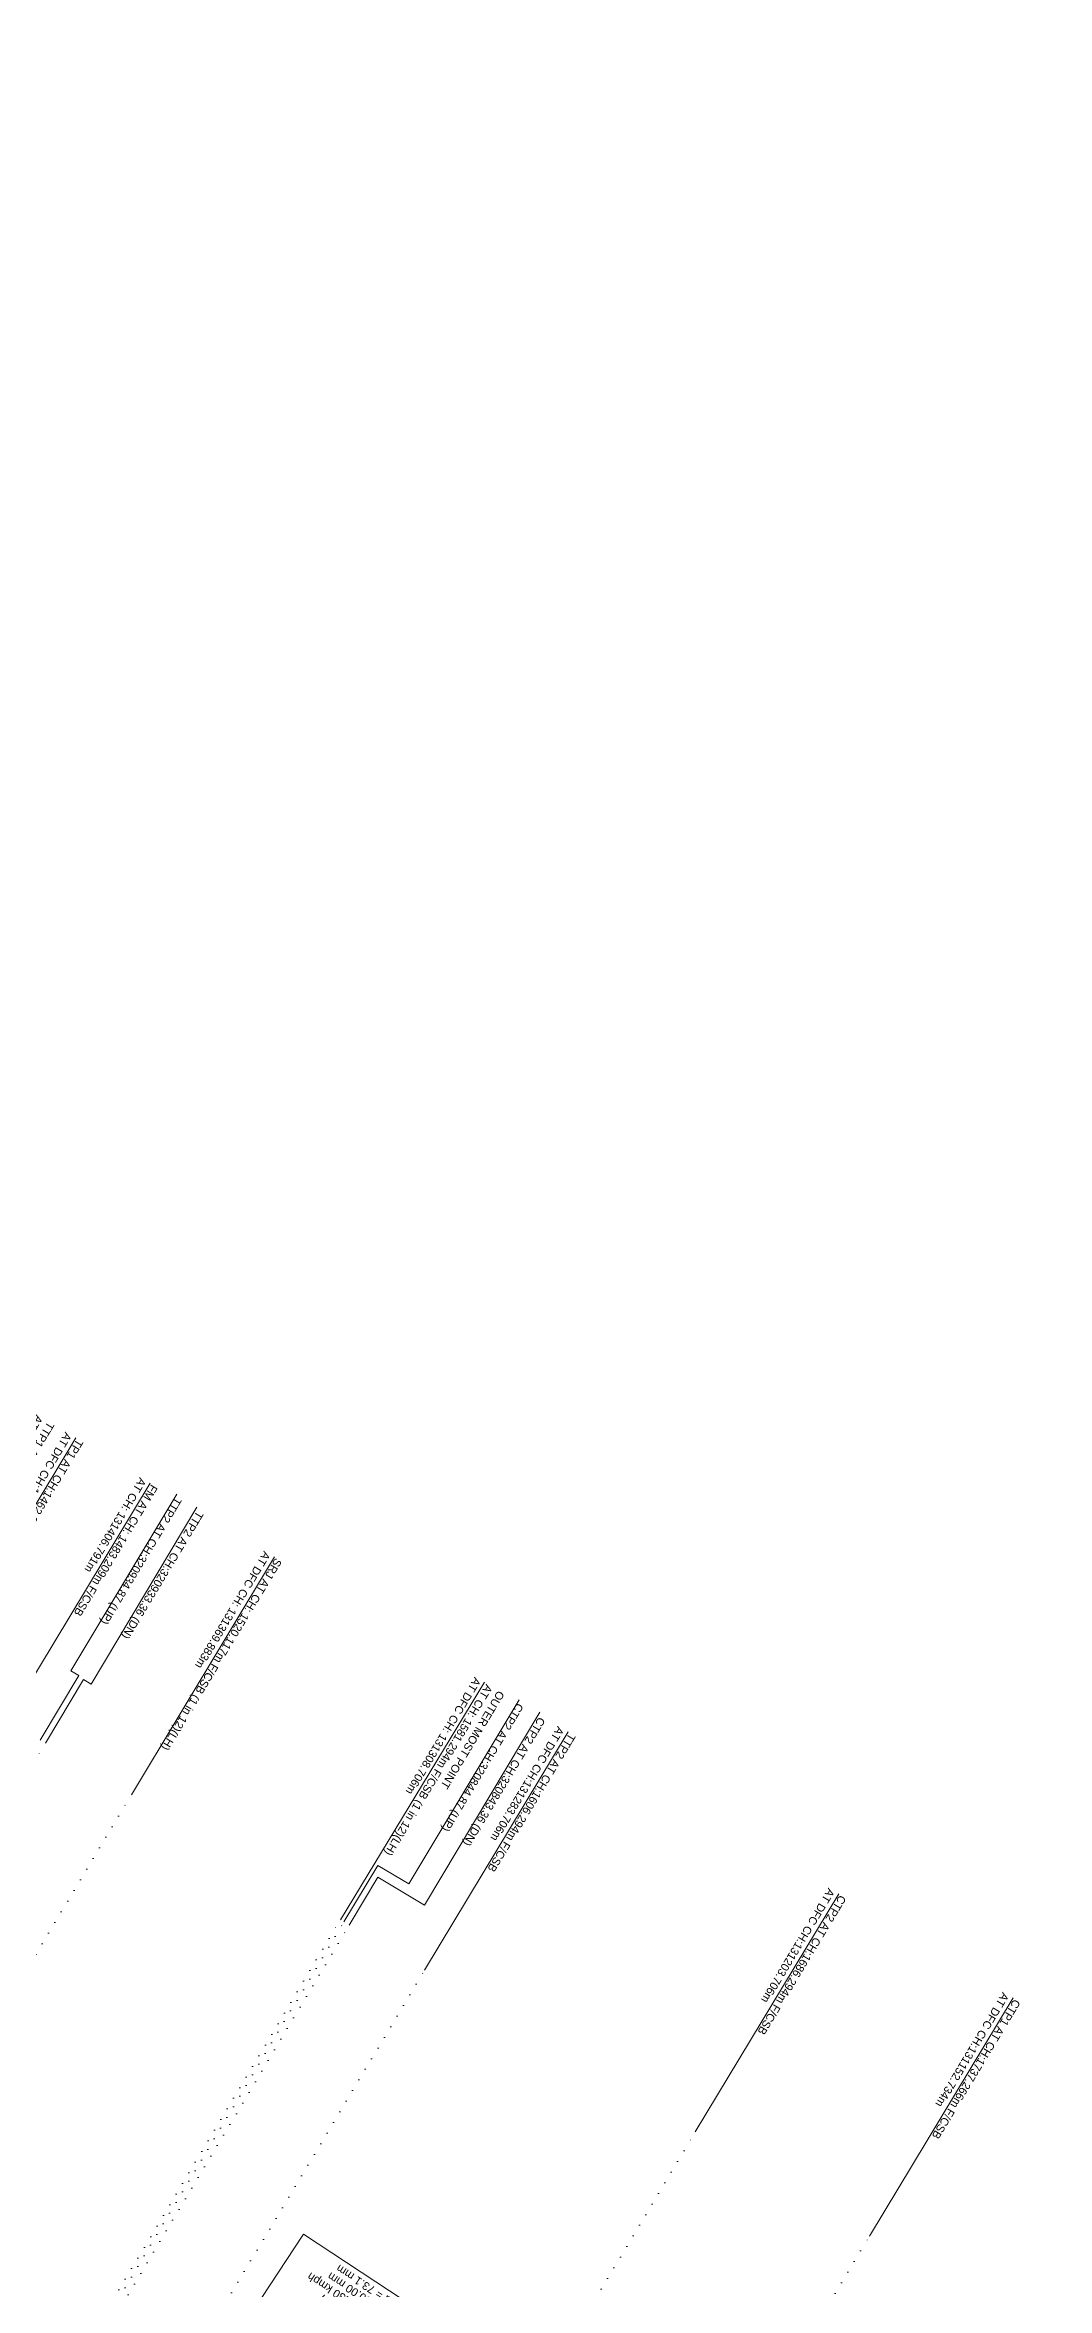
# Model space of a CAD drawing. Header units: metres. Extents: x 560405 to 1249476, y 3385111 to 6787087.
# Drawn here: x 627715 to 627965, y 3391728 to 3392289 of the extents above; entities that cross this region are included whole.
import ezdxf

# ---------------------------------------------------------------- set-up
doc = ezdxf.new("R2010")
doc.units = ezdxf.units.M
doc.header["$MEASUREMENT"] = 0
doc.linetypes.add('ACAD_ISO07W100', pattern=[3, 0, -3])
for name, color, linetype in [('cut conn grades dn', 192, 'Continuous'), ('IR PROPOSALS', 190, 'Continuous'), ('OP-3 CH UP', 7, 'Continuous')]:
    doc.layers.add(name, color=color, linetype=linetype)
for name, color, linetype, lineweight in [('DOTED LINE', 7, 'ACAD_ISO07W100', 18), ("NEW MANDI GOBINDPUR CROSSING STN. SRJ's", 10, 'Continuous', 0), ('Proposed TPTC Chainages', 10, 'Continuous', 0)]:
    doc.layers.add(name, color=color, linetype=linetype, lineweight=lineweight)
doc.styles.add('ARIAL', font='arial.ttf')
doc.styles.add('Style-Arial', font='arial.ttf')

msp = doc.modelspace()

# ---------------------------------------------------------------- linework, layer by layer
at = {"layer": 'cut conn grades dn', "color": 1, "linetype": 'Continuous', "lineweight": 0, "flags": 128}
for points in [[(627722.3596, 3391940.8261), (627686.5559, 3391881.3222)], [(627740.9603, 3391929.4887), (627705.2396, 3391870.1476)], [(627772.0366, 3391911.0522), (627736.2494, 3391851.6007)], [(627824.4777, 3391879.748), (627788.4586, 3391820.3747)]]:
    msp.add_lwpolyline(points, dxfattribs=at)
at = {"layer": 'cut conn grades dn', "color": 190, "linetype": 'Continuous', "lineweight": 0, "flags": 128}
for points in [[(627747.652, 3391926.7285), (627721.1604, 3391882.5428), (627723.1138, 3391881.3748), (627713.4797, 3391865.2668)], [(627752.638, 3391923.4967), (627726.2411, 3391879.2542), (627724.288, 3391880.4227), (627714.763, 3391864.4972)], [(627789.3613, 3391819.8349), (627797.8012, 3391833.9502), (627805.5791, 3391829.2995), (627833.1016, 3391875.3292)], [(627790.6744, 3391819.0498), (627797.8055, 3391830.9761), (627809.4505, 3391824.0132), (627838.2818, 3391872.2318)]]:
    msp.add_lwpolyline(points, dxfattribs=at)
at = {"layer": 'DOTED LINE', "color": 190, "linetype": 'ACAD_ISO07W100', "lineweight": 18}
msp.add_line((627638.0273, 3391737.0606), (627714.763, 3391864.4972), dxfattribs=at)
at = {"layer": 'DOTED LINE', "color": 1, "linetype": 'ACAD_ISO07W100', "lineweight": 18}
for p, q in [((627648.754, 3391705.2697), (627736.2494, 3391851.6007)), ((627696.5426, 3391666.6507), (627788.4586, 3391820.3747)), ((627715.1451, 3391649.949), (627809.5167, 3391807.7799)), ((627775.676, 3391597.66), (627877.1322, 3391767.3394)), ((627816.6167, 3391567.314), (627920.6535, 3391741.3095))]:
    msp.add_line(p, q, dxfattribs=at)
at = {"layer": 'DOTED LINE', "color": 190, "linetype": 'ACAD_ISO07W100', "lineweight": 18}
for points in [[(627701.2718, 3391672.5103), (627789.3613, 3391819.8349)], [(627705.2028, 3391676.1037), (627790.6744, 3391819.0498)]]:
    msp.add_lwpolyline(points, dxfattribs=at)
at = {"layer": 'IR PROPOSALS', "color": 190, "lineweight": 13}
msp.add_lwpolyline([(627804.3995, 3391725.2428), (627779.2484, 3391741.8052), (627762.3993, 3391716.2188), (627787.5504, 3391699.6563)], close=True, dxfattribs=at)
at = {"layer": 'OP-3 CH UP', "color": 40, "lineweight": 9, "true_color": 0xf8d731}
for radius in [8763.3902, 8182.5236, 7294.1209]:
    msp.add_circle((624059.7714, 3393874.4188), radius, dxfattribs=at)
at = {"layer": 'Proposed TPTC Chainages', "color": 1, "lineweight": 0, "flags": 128}
for points in [[(627845.346, 3391867.3014), (627809.5167, 3391807.7798)], [(627912.9665, 3391826.8692), (627877.1322, 3391767.3394)], [(627956.491, 3391800.8447), (627920.6535, 3391741.3095)]]:
    msp.add_lwpolyline(points, dxfattribs=at)

# ---------------------------------------------------------------- texts
at = {"layer": 'cut conn grades dn', "color": 190, "linetype": 'Continuous', "lineweight": 0, "char_height": 2, "attachment_point": 4, "rotation": 239, "line_spacing_factor": 0.6, "style": 'ARIAL'}
for s, insert in [('TTP2 AT CH:{\\fArial|b0|i0|c0|p39;320934.87} (UP) ', (627747.7975, 3391925.8193)), ('TTP2 AT CH:{\\fArial|b0|i0|c0|p39;320933.36 }(DN) ', (627753.2361, 3391922.3215)), ('CTP2 AT CH:{\\fArial|b0|i0|c0|p39;320844.87} (UP) ', (627833.1999, 3391874.3412)), ('CTP2 AT CH:{\\fArial|b0|i0|c0|p39;320843.36} (DN) ', (627838.6385, 3391870.8434))]:
    msp.add_mtext(s, dxfattribs=dict(at, insert=insert))
at = {"layer": 'IR PROPOSALS', "color": 190, "lineweight": 13, "insert": (627803.0285, 3391724.7241), "char_height": 2.000005, "attachment_point": 7, "rotation": 147, "line_spacing_factor": 0.84, "style": 'Style-Arial'}
msp.add_mtext('UP Curve No:-2 (1)(RH)\\PDegree=1%%D\\PR=1750.000\\PDelta= 10%%D52\'25.82"\\PCCL=242.059\\PTRL=90.000\\PTTL =211.547\\PVMax = 130 kmph\\PCa =60.00 mm\\PCd = 73.1 mm', dxfattribs=at)
at = {"layer": "NEW MANDI GOBINDPUR CROSSING STN. SRJ's", "color": 1, "lineweight": 9, "style": 'ARIAL'}
for s, p in [('AT DFC CH: 131308.706m', (627821.9781, 3391881.1628)), ('AT CH: 1581.294m F/CSB (1 in 12)(LH)', (627824.8705, 3391879.4217)), ('OUTER MOST POINT', (627827.8328, 3391877.7962))]:
    msp.add_text(s, height=2, rotation=238.953949, dxfattribs=at).set_placement(p)
at = {"layer": "NEW MANDI GOBINDPUR CROSSING STN. SRJ's", "color": 1, "linetype": 'Continuous', "lineweight": 13, "char_height": 2, "attachment_point": 4, "line_spacing_factor": 0.648, "style": 'ARIAL'}
for s, insert, width, rotation in [('\\pxsm1;FM AT CH: 1483.209m F/CSB \\PAT CH: 131406.791m ', (627740.6249, 3391929.6862), 49.513162, 239.020766), ('\\pxsm1;SRJ AT CH: 1520.117m F/CSB (1 in 12)(LH)\\PAT DFC CH: 131369.883m ', (627771.659, 3391911.2794), 62.398806, 238.953949)]:
    msp.add_mtext(s, dxfattribs=dict(at, insert=insert, width=width, rotation=rotation))
at = {"layer": 'Proposed TPTC Chainages', "color": 1, "lineweight": 0, "char_height": 2, "attachment_point": 4, "rotation": 239, "line_spacing_factor": 0.6, "style": 'ARIAL'}
for s, insert in [('\\pxsm1;TTP1 AT CH:1445.058m F/CSB\\PAT DFC CH:131444.942m', (627714.8032, 3391945.3552)), ('\\pxsm1;TP1 AT CH:1462.089m F/CSB\\PAT DFC CH:131427.911m', (627722.0255, 3391941.0259)), ('\\pxsm1;{\\C256;TTP2 AT CH:1606.294m F/CSB\\PAT DFC CH:131283.706m}', (627845.0119, 3391867.5011))]:
    msp.add_mtext(s, dxfattribs=dict(at, insert=insert))
for s, insert, width in [('\\pxsm1;{\\C256;CTP2 AT CH:1686.294m F/CSB\\PAT DFC CH:131203.706m}', (627912.6324, 3391827.069), 49.915859), ('\\pxsm1;{\\C256;CTP1 AT CH:1737.266m F/CSB\\PAT DFC CH:131152.734m}', (627956.1543, 3391801.0401), 46.031139)]:
    msp.add_mtext(s, dxfattribs=dict(at, insert=insert, width=width))

doc.saveas('drawing.dxf')
